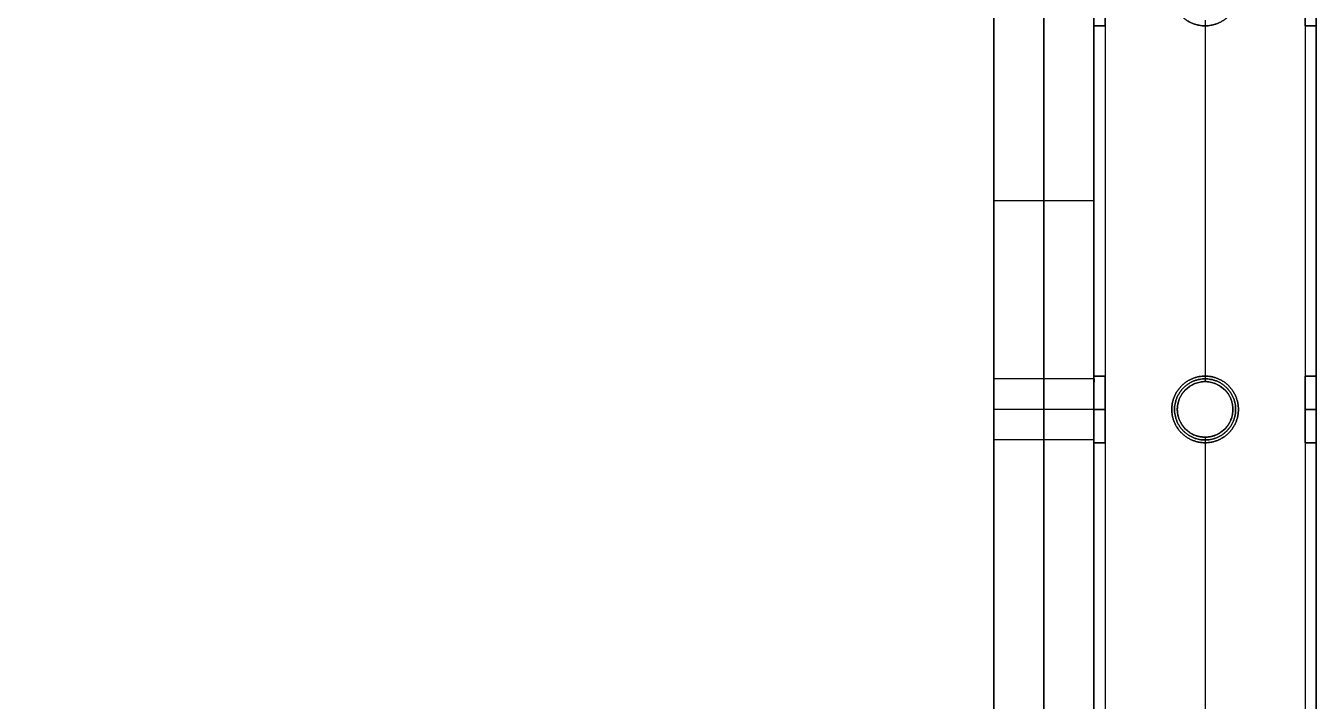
# Model space of a CAD drawing. Header units: millimetres. Extents: x -6529 to 809, y -8611 to 207.
# Drawn here: x 576.8 to 809, y -7893 to -7771.5 of the extents above; entities that cross this region are included whole.
import ezdxf

# ---------------------------------------------------------------- set-up
doc = ezdxf.new("R2010")
doc.units = ezdxf.units.MM
doc.header["$MEASUREMENT"] = 0
doc.layers.add('platen', color=7, linetype='Continuous', true_color=0x007f00)
doc.layers.add('staal', color=5, linetype='Continuous', true_color=0x0000ff)

# ---------------------------------------------------------------- blocks, each defined once
blk = doc.blocks.new('plaat base')
at = {"layer": 'platen'}
for p, q in [((545.5, 43.5), (545.5, 43.5, 18)), ((540, 38), (540, 38, 18)), ((551, 38), (551, 38, 18)), ((545.5, 32.5), (545.5, 32.5, 18)), ((1296, -482), (1296, -482, 18)), ((1290.5, -487.5), (1290.5, -487.5, 18)), ((1301.5, -487.5), (1301.5, -487.5, 18)), ((1296, -493), (1296, -493, 18)), ((58, -600), (1258, -600)), ((58, -600, 18), (1258, -600, 18))]:
    blk.add_line(p, q, dxfattribs=at)
for points in [[(658, 58), (508, 58), (358, 58)], [(658, 58, 18), (508, 58, 18), (358, 58, 18)], [(658, 58, 9), (508, 58, 9), (358, 58, 9)], [(508, 58), (508, 58, 9), (508, 58, 18)], [(1316, -600), (1316, -450), (1316, -300)], [(1316, -600, 18), (1316, -450, 18), (1316, -300, 18)], [(1316, -600, 9), (1316, -450, 9), (1316, -300, 9)], [(1316, -450), (1316, -450, 9), (1316, -450, 18)], [(358, -1200), (508, -1200), (658, -1200)], [(358, -1200, 18), (508, -1200, 18), (658, -1200, 18)], [(358, -1200, 9), (508, -1200, 9), (658, -1200, 9)], [(508, -1200), (508, -1200, 9), (508, -1200, 18)]]:
    blk.add_open_spline(points, degree=2, dxfattribs=at)
for points in [[(545.5, 43.5), (551, 43.5), (551, 38), (551, 32.5), (545.5, 32.5), (540, 32.5), (540, 38), (540, 43.5), (545.5, 43.5)], [(545.5, 43.5, 18), (551, 43.5, 18), (551, 38, 18), (551, 32.5, 18), (545.5, 32.5, 18), (540, 32.5, 18), (540, 38, 18), (540, 43.5, 18), (545.5, 43.5, 18)], [(1290.5, -487.5), (1290.5, -482), (1296, -482), (1301.5, -482), (1301.5, -487.5), (1301.5, -493), (1296, -493), (1290.5, -493), (1290.5, -487.5)], [(1290.5, -487.5, 18), (1290.5, -482, 18), (1296, -482, 18), (1301.5, -482, 18), (1301.5, -487.5, 18), (1301.5, -493, 18), (1296, -493, 18), (1290.5, -493, 18), (1290.5, -487.5, 18)]]:
    blk.add_rational_spline(points, [1, 0.707106781187, 1, 0.707106781187, 1, 0.707106781187, 1, 0.707106781187, 1], degree=2, knots=[-31.415927, -31.415927, -31.415927, -23.561945, -23.561945, -15.707963, -15.707963, -7.853982, -7.853982, 0, 0, 0], dxfattribs=at)
blk = doc.blocks.new('plaat laag')
at = {"layer": 'platen'}
for p, q in [((-2.53, -765, 638), (15.47, -765.06, 638)), ((-2.55, -770.5, 643.5), (15.45, -770.56, 643.5)), ((-2.55, -770.5, 632.5), (15.45, -770.56, 632.5)), ((-2.57, -776, 638), (15.43, -776.06, 638))]:
    blk.add_line(p, q, dxfattribs=at)
for points in [[(-0.19, -58, 300), (-2.18, -658, 300), (-4.16, -1257.99, 300)], [(17.81, -58.06, 300), (15.82, -658.06, 300), (13.84, -1258.05, 300)], [(-2.18, -658, 658), (-2.67, -808, 658), (-3.17, -957.99, 658)], [(-3.17, -957.99), (-2.67, -808), (-2.18, -658)], [(6.82, -658.03, 658), (6.33, -808.03, 658), (5.83, -958.02, 658)], [(5.83, -958.02), (6.33, -808.03), (6.82, -658.03)], [(15.82, -658.06, 658), (15.33, -808.06, 658), (14.83, -958.05, 658)], [(14.83, -958.05), (15.33, -808.06), (15.82, -658.06)], [(-2.67, -808, 658), (6.33, -808.03, 658), (15.33, -808.06, 658)], [(-2.67, -808), (6.33, -808.03), (15.33, -808.06)]]:
    blk.add_open_spline(points, degree=2, dxfattribs=at)
for points in [[(-2.55, -770.5, 643.5), (-2.53, -765, 643.5), (-2.53, -765, 638), (-2.53, -765, 632.5), (-2.55, -770.5, 632.5), (-2.57, -776, 632.5), (-2.57, -776, 638), (-2.57, -776, 643.5), (-2.55, -770.5, 643.5)], [(15.45, -770.56, 643.5), (15.47, -765.06, 643.5), (15.47, -765.06, 638), (15.47, -765.06, 632.5), (15.45, -770.56, 632.5), (15.43, -776.06, 632.5), (15.43, -776.06, 638), (15.43, -776.06, 643.5), (15.45, -770.56, 643.5)]]:
    blk.add_rational_spline(points, [1, 0.707106781187, 1, 0.707106781187, 1, 0.707106781187, 1, 0.707106781187, 1], degree=2, knots=[-31.415927, -31.415927, -31.415927, -23.561945, -23.561945, -15.707963, -15.707963, -7.853982, -7.853982, 0, 0, 0], dxfattribs=at)
blk = doc.blocks.new('top plaat')
at = {"layer": 'platen'}
for p, q in [((1296, -500), (1296, -500, 18)), ((1290.5, -505.5), (1290.5, -505.5, 18)), ((1301.5, -505.5), (1301.5, -505.5, 18)), ((1296, -511), (1296, -511, 18))]:
    blk.add_line(p, q, dxfattribs=at)
for points in [[(1316, -1236), (1316, -927), (1316, -618), (1316, -309), (1316, 0)], [(1316, -1236, 18), (1316, -927, 18), (1316, -618, 18), (1316, -309, 18), (1316, 0, 18)], [(1316, -1236, 9), (1316, -927, 9), (1316, -618, 9), (1316, -309, 9), (1316, 0, 9)]]:
    blk.add_open_spline(points, degree=2, knots=[7292.2246, 7292.2246, 7292.2246, 7911.517745, 7911.517745, 8530.810891, 8530.810891, 8530.810891], dxfattribs=at)
for points, knots in [([(1290.5, -505.5), (1290.5, -500), (1296, -500), (1301.5, -500), (1301.5, -505.5), (1301.5, -511), (1296, -511), (1290.5, -511), (1290.5, -505.5)], [-31.415927, -31.415927, -31.415927, -23.561945, -23.561945, -15.707963, -15.707963, -7.853982, -7.853982, 0, 0, 0]), ([(1290.5, -505.5, 18), (1290.5, -500, 18), (1296, -500, 18), (1301.5, -500, 18), (1301.5, -505.5, 18), (1301.5, -511, 18), (1296, -511, 18), (1290.5, -511, 18), (1290.5, -505.5, 18)], [-31.415927, -31.415927, -31.415927, -23.561945, -23.561945, -15.707963, -15.707963, -7.853982, -7.853982, 0, 0, 0]), ([(1290.5, -505.5, 9), (1290.5, -511, 9), (1296, -511, 9), (1301.5, -511, 9), (1301.5, -505.5, 9), (1301.5, -500, 9), (1296, -500, 9), (1290.5, -500, 9), (1290.5, -505.5, 9)], [0, 0, 0, 7.853982, 7.853982, 15.707963, 15.707963, 23.561945, 23.561945, 31.415927, 31.415927, 31.415927])]:
    blk.add_rational_spline(points, [1, 0.707106781187, 1, 0.707106781187, 1, 0.707106781187, 1, 0.707106781187, 1], degree=2, knots=knots, dxfattribs=at)

msp = doc.modelspace()

# ---------------------------------------------------------------- linework, layer by layer
at = {"layer": 'staal'}
for p, q in [((769.03, -7771.5, 20), (771.03, -7771.5, 20)), ((771.03, -7771.5, 696), (769.03, -7771.5, 696)), ((789.03, -7771.5, 714), (789.03, -7771.5, 716)), ((789.03, -7771.5, 676), (789.03, -7771.5, 678)), ((809.03, -7771.5, 1972), (807.03, -7771.5, 1972)), ((807.03, -7771.5, 20), (809.03, -7771.5, 20)), ((809.03, -7771.5, 696), (807.03, -7771.5, 696)), ((771.03, -7834.5, 1972), (769.03, -7834.5, 1972)), ((769.03, -7834.5, 20), (771.03, -7834.5, 20)), ((771.03, -7834.5, 696), (769.03, -7834.5, 696)), ((789.03, -7834.5, 1990), (789.03, -7834.5, 1992)), ((789.03, -7834.5, 1952), (789.03, -7834.5, 1954)), ((789.03, -7834.5, 714), (789.03, -7834.5, 716)), ((789.03, -7834.5, 676), (789.03, -7834.5, 678)), ((789.03, -7835.5, 38), (789.03, -7835.5, 40)), ((789.03, -7835.5), (789.03, -7835.5, 2)), ((809.03, -7834.5, 1972), (807.03, -7834.5, 1972)), ((807.03, -7834.5, 20), (809.03, -7834.5, 20)), ((809.03, -7834.5, 696), (807.03, -7834.5, 696)), ((771.03, -7840.5, 1966), (769.03, -7840.5, 1966)), ((771.03, -7840.5, 1978), (769.03, -7840.5, 1978)), ((769.03, -7840.5, 14), (771.03, -7840.5, 14)), ((769.03, -7840.5, 26), (771.03, -7840.5, 26)), ((771.03, -7840.5, 690), (769.03, -7840.5, 690)), ((771.03, -7840.5, 702), (769.03, -7840.5, 702)), ((783.03, -7840.5, 1990), (783.03, -7840.5, 1992)), ((783.03, -7840.5, 1952), (783.03, -7840.5, 1954)), ((783.03, -7840.5, 714), (783.03, -7840.5, 716)), ((783.03, -7840.5, 676), (783.03, -7840.5, 678)), ((784.03, -7840.5), (784.03, -7840.5, 2)), ((784.03, -7840.5, 38), (784.03, -7840.5, 40)), ((794.03, -7840.5, 38), (794.03, -7840.5, 40)), ((794.03, -7840.5), (794.03, -7840.5, 2)), ((795.03, -7840.5, 1990), (795.03, -7840.5, 1992)), ((795.03, -7840.5, 1952), (795.03, -7840.5, 1954)), ((795.03, -7840.5, 714), (795.03, -7840.5, 716)), ((795.03, -7840.5, 676), (795.03, -7840.5, 678)), ((809.03, -7840.5, 1966), (807.03, -7840.5, 1966)), ((809.03, -7840.5, 1978), (807.03, -7840.5, 1978)), ((807.03, -7840.5, 14), (809.03, -7840.5, 14)), ((807.03, -7840.5, 26), (809.03, -7840.5, 26)), ((809.03, -7840.5, 690), (807.03, -7840.5, 690)), ((809.03, -7840.5, 702), (807.03, -7840.5, 702)), ((771.03, -7846.5, 1972), (769.03, -7846.5, 1972)), ((769.03, -7846.5, 20), (771.03, -7846.5, 20)), ((771.03, -7846.5, 696), (769.03, -7846.5, 696)), ((789.03, -7845.5, 38), (789.03, -7845.5, 40)), ((789.03, -7845.5), (789.03, -7845.5, 2)), ((789.03, -7846.5, 1990), (789.03, -7846.5, 1992)), ((789.03, -7846.5, 1952), (789.03, -7846.5, 1954)), ((789.03, -7846.5, 714), (789.03, -7846.5, 716)), ((789.03, -7846.5, 676), (789.03, -7846.5, 678)), ((809.03, -7846.5, 1972), (807.03, -7846.5, 1972)), ((807.03, -7846.5, 20), (809.03, -7846.5, 20)), ((809.03, -7846.5, 696), (807.03, -7846.5, 696))]:
    msp.add_line(p, q, dxfattribs=at)
for points in [[(-506.97, -7295), (809.03, -7295), (809.03, -8611), (-506.97, -8611)], [(-466.97, -7335), (769.03, -7335), (769.03, -8571), (-466.97, -8571)]]:
    msp.add_lwpolyline(points, close=True, dxfattribs=at)
for centre in [(789.03, -7840.5), (789.03, -7840.5, 39), (789.03, -7840.5, 1)]:
    msp.add_circle(centre, 5, dxfattribs=at)
for points in [[(807.03, -7297, 1990), (807.03, -7953, 1990), (807.03, -8609, 1990)], [(807.03, -7297, 1954), (807.03, -7953, 1954), (807.03, -8609, 1954)], [(807.03, -7297, 38), (807.03, -7953, 38), (807.03, -8609, 38)], [(807.03, -7297, 2), (807.03, -7953, 2), (807.03, -8609, 2)], [(807.03, -7297, 714), (807.03, -7953, 714), (807.03, -8609, 714)], [(807.03, -7297, 678), (807.03, -7953, 678), (807.03, -8609, 678)], [(809.03, -7295, 1952), (809.03, -7953, 1952), (809.03, -8611, 1952)], [(809.03, -7295, 1992), (809.03, -7953, 1992), (809.03, -8611, 1992)], [(809.03, -7295), (809.03, -7953), (809.03, -8611)], [(809.03, -7295, 40), (809.03, -7953, 40), (809.03, -8611, 40)], [(809.03, -7295, 676), (809.03, -7953, 676), (809.03, -8611, 676)], [(809.03, -7295, 716), (809.03, -7953, 716), (809.03, -8611, 716)], [(771.03, -7333, 1990), (771.03, -7953, 1990), (771.03, -8573, 1990)], [(771.03, -7333, 1954), (771.03, -7953, 1954), (771.03, -8573, 1954)], [(771.03, -7333, 38), (771.03, -7953, 38), (771.03, -8573, 38)], [(771.03, -7333, 2), (771.03, -7953, 2), (771.03, -8573, 2)], [(771.03, -7333, 714), (771.03, -7953, 714), (771.03, -8573, 714)], [(771.03, -7333, 678), (771.03, -7953, 678), (771.03, -8573, 678)], [(769.03, -7335, 1952), (769.03, -7953, 1952), (769.03, -8571, 1952)], [(769.03, -7335, 1992), (769.03, -7953, 1992), (769.03, -8571, 1992)], [(769.03, -7335), (769.03, -7953), (769.03, -8571)], [(769.03, -7335, 40), (769.03, -7953, 40), (769.03, -8571, 40)], [(769.03, -7335, 676), (769.03, -7953, 676), (769.03, -8571, 676)], [(769.03, -7335, 716), (769.03, -7953, 716), (769.03, -8571, 716)], [(789.03, -7770.5, 40), (789.03, -7803, 40), (789.03, -7835.5, 40)], [(789.03, -7770.5, 38), (789.03, -7803, 38), (789.03, -7835.5, 38)], [(789.03, -7770.5, 2), (789.03, -7803, 2), (789.03, -7835.5, 2)], [(789.03, -7770.5), (789.03, -7803), (789.03, -7835.5)], [(769.03, -7771.5, 1972), (769.03, -7803, 1972), (769.03, -7834.5, 1972)], [(769.03, -7771.5, 20), (769.03, -7803, 20), (769.03, -7834.5, 20)], [(769.03, -7771.5, 696), (769.03, -7803, 696), (769.03, -7834.5, 696)], [(771.03, -7771.5, 1972), (771.03, -7803, 1972), (771.03, -7834.5, 1972)], [(771.03, -7771.5, 20), (771.03, -7803, 20), (771.03, -7834.5, 20)], [(771.03, -7771.5, 696), (771.03, -7803, 696), (771.03, -7834.5, 696)], [(789.03, -7771.5, 1992), (789.03, -7803, 1992), (789.03, -7834.5, 1992)], [(789.03, -7771.5, 1990), (789.03, -7803, 1990), (789.03, -7834.5, 1990)], [(789.03, -7771.5, 1954), (789.03, -7803, 1954), (789.03, -7834.5, 1954)], [(789.03, -7771.5, 1952), (789.03, -7803, 1952), (789.03, -7834.5, 1952)], [(789.03, -7771.5, 716), (789.03, -7803, 716), (789.03, -7834.5, 716)], [(789.03, -7771.5, 714), (789.03, -7803, 714), (789.03, -7834.5, 714)], [(789.03, -7771.5, 678), (789.03, -7803, 678), (789.03, -7834.5, 678)], [(789.03, -7771.5, 676), (789.03, -7803, 676), (789.03, -7834.5, 676)], [(807.03, -7771.5, 1972), (807.03, -7803, 1972), (807.03, -7834.5, 1972)], [(807.03, -7771.5, 20), (807.03, -7803, 20), (807.03, -7834.5, 20)], [(807.03, -7771.5, 696), (807.03, -7803, 696), (807.03, -7834.5, 696)], [(809.03, -7771.5, 1972), (809.03, -7803, 1972), (809.03, -7834.5, 1972)], [(809.03, -7771.5, 20), (809.03, -7803, 20), (809.03, -7834.5, 20)], [(809.03, -7771.5, 696), (809.03, -7803, 696), (809.03, -7834.5, 696)], [(769.03, -7846.5, 1972), (769.03, -7878, 1972), (769.03, -7909.5, 1972)], [(769.03, -7846.5, 20), (769.03, -7878, 20), (769.03, -7909.5, 20)], [(769.03, -7846.5, 696), (769.03, -7878, 696), (769.03, -7909.5, 696)], [(771.03, -7846.5, 1972), (771.03, -7878, 1972), (771.03, -7909.5, 1972)], [(771.03, -7846.5, 20), (771.03, -7878, 20), (771.03, -7909.5, 20)], [(771.03, -7846.5, 696), (771.03, -7878, 696), (771.03, -7909.5, 696)], [(789.03, -7845.5, 40), (789.03, -7878, 40), (789.03, -7910.5, 40)], [(789.03, -7845.5, 38), (789.03, -7878, 38), (789.03, -7910.5, 38)], [(789.03, -7845.5, 2), (789.03, -7878, 2), (789.03, -7910.5, 2)], [(789.03, -7845.5), (789.03, -7878), (789.03, -7910.5)], [(789.03, -7846.5, 1992), (789.03, -7878, 1992), (789.03, -7909.5, 1992)], [(789.03, -7846.5, 1990), (789.03, -7878, 1990), (789.03, -7909.5, 1990)], [(789.03, -7846.5, 1954), (789.03, -7878, 1954), (789.03, -7909.5, 1954)], [(789.03, -7846.5, 1952), (789.03, -7878, 1952), (789.03, -7909.5, 1952)], [(789.03, -7846.5, 716), (789.03, -7878, 716), (789.03, -7909.5, 716)], [(789.03, -7846.5, 714), (789.03, -7878, 714), (789.03, -7909.5, 714)], [(789.03, -7846.5, 678), (789.03, -7878, 678), (789.03, -7909.5, 678)], [(789.03, -7846.5, 676), (789.03, -7878, 676), (789.03, -7909.5, 676)], [(807.03, -7846.5, 1972), (807.03, -7878, 1972), (807.03, -7909.5, 1972)], [(807.03, -7846.5, 20), (807.03, -7878, 20), (807.03, -7909.5, 20)], [(807.03, -7846.5, 696), (807.03, -7878, 696), (807.03, -7909.5, 696)], [(809.03, -7846.5, 1972), (809.03, -7878, 1972), (809.03, -7909.5, 1972)], [(809.03, -7846.5, 20), (809.03, -7878, 20), (809.03, -7909.5, 20)], [(809.03, -7846.5, 696), (809.03, -7878, 696), (809.03, -7909.5, 696)]]:
    msp.add_open_spline(points, degree=2, dxfattribs=at)
for points, knots in [([(769.03, -7765.5, 690), (769.03, -7771.5, 690), (769.03, -7771.5, 696), (769.03, -7771.5, 702), (769.03, -7765.5, 702), (769.03, -7759.5, 702), (769.03, -7759.5, 696), (769.03, -7759.5, 690), (769.03, -7765.5, 690)], [-31.415927, -31.415927, -31.415927, -23.561945, -23.561945, -15.707963, -15.707963, -7.853982, -7.853982, 0, 0, 0]), ([(771.03, -7765.5, 690), (771.03, -7759.5, 690), (771.03, -7759.5, 696), (771.03, -7759.5, 702), (771.03, -7765.5, 702), (771.03, -7771.5, 702), (771.03, -7771.5, 696), (771.03, -7771.5, 690), (771.03, -7765.5, 690)], [0, 0, 0, 7.853982, 7.853982, 15.707963, 15.707963, 23.561945, 23.561945, 31.415927, 31.415927, 31.415927]), ([(783.03, -7765.5, 716), (783.03, -7771.5, 716), (789.03, -7771.5, 716), (795.03, -7771.5, 716), (795.03, -7765.5, 716), (795.03, -7759.5, 716), (789.03, -7759.5, 716), (783.03, -7759.5, 716), (783.03, -7765.5, 716)], [-31.415927, -31.415927, -31.415927, -23.561945, -23.561945, -15.707963, -15.707963, -7.853982, -7.853982, 0, 0, 0]), ([(783.03, -7765.5, 714), (783.03, -7759.5, 714), (789.03, -7759.5, 714), (795.03, -7759.5, 714), (795.03, -7765.5, 714), (795.03, -7771.5, 714), (789.03, -7771.5, 714), (783.03, -7771.5, 714), (783.03, -7765.5, 714)], [0, 0, 0, 7.853982, 7.853982, 15.707963, 15.707963, 23.561945, 23.561945, 31.415927, 31.415927, 31.415927]), ([(783.03, -7765.5, 678), (783.03, -7771.5, 678), (789.03, -7771.5, 678), (795.03, -7771.5, 678), (795.03, -7765.5, 678), (795.03, -7759.5, 678), (789.03, -7759.5, 678), (783.03, -7759.5, 678), (783.03, -7765.5, 678)], [-31.415927, -31.415927, -31.415927, -23.561945, -23.561945, -15.707963, -15.707963, -7.853982, -7.853982, 0, 0, 0]), ([(783.03, -7765.5, 676), (783.03, -7759.5, 676), (789.03, -7759.5, 676), (795.03, -7759.5, 676), (795.03, -7765.5, 676), (795.03, -7771.5, 676), (789.03, -7771.5, 676), (783.03, -7771.5, 676), (783.03, -7765.5, 676)], [0, 0, 0, 7.853982, 7.853982, 15.707963, 15.707963, 23.561945, 23.561945, 31.415927, 31.415927, 31.415927]), ([(807.03, -7765.5, 690), (807.03, -7771.5, 690), (807.03, -7771.5, 696), (807.03, -7771.5, 702), (807.03, -7765.5, 702), (807.03, -7759.5, 702), (807.03, -7759.5, 696), (807.03, -7759.5, 690), (807.03, -7765.5, 690)], [-31.415927, -31.415927, -31.415927, -23.561945, -23.561945, -15.707963, -15.707963, -7.853982, -7.853982, 0, 0, 0]), ([(809.03, -7765.5, 1966), (809.03, -7759.5, 1966), (809.03, -7759.5, 1972), (809.03, -7759.5, 1978), (809.03, -7765.5, 1978), (809.03, -7771.5, 1978), (809.03, -7771.5, 1972), (809.03, -7771.5, 1966), (809.03, -7765.5, 1966)], [0, 0, 0, 7.853982, 7.853982, 15.707963, 15.707963, 23.561945, 23.561945, 31.415927, 31.415927, 31.415927]), ([(809.03, -7765.5, 690), (809.03, -7759.5, 690), (809.03, -7759.5, 696), (809.03, -7759.5, 702), (809.03, -7765.5, 702), (809.03, -7771.5, 702), (809.03, -7771.5, 696), (809.03, -7771.5, 690), (809.03, -7765.5, 690)], [0, 0, 0, 7.853982, 7.853982, 15.707963, 15.707963, 23.561945, 23.561945, 31.415927, 31.415927, 31.415927]), ([(769.03, -7840.5, 1966), (769.03, -7846.5, 1966), (769.03, -7846.5, 1972), (769.03, -7846.5, 1978), (769.03, -7840.5, 1978), (769.03, -7834.5, 1978), (769.03, -7834.5, 1972), (769.03, -7834.5, 1966), (769.03, -7840.5, 1966)], [-31.415927, -31.415927, -31.415927, -23.561945, -23.561945, -15.707963, -15.707963, -7.853982, -7.853982, 0, 0, 0]), ([(769.03, -7840.5, 14), (769.03, -7846.5, 14), (769.03, -7846.5, 20), (769.03, -7846.5, 26), (769.03, -7840.5, 26), (769.03, -7834.5, 26), (769.03, -7834.5, 20), (769.03, -7834.5, 14), (769.03, -7840.5, 14)], [-31.415927, -31.415927, -31.415927, -23.561945, -23.561945, -15.707963, -15.707963, -7.853982, -7.853982, 0, 0, 0]), ([(769.03, -7840.5, 690), (769.03, -7846.5, 690), (769.03, -7846.5, 696), (769.03, -7846.5, 702), (769.03, -7840.5, 702), (769.03, -7834.5, 702), (769.03, -7834.5, 696), (769.03, -7834.5, 690), (769.03, -7840.5, 690)], [-31.415927, -31.415927, -31.415927, -23.561945, -23.561945, -15.707963, -15.707963, -7.853982, -7.853982, 0, 0, 0]), ([(771.03, -7840.5, 1966), (771.03, -7834.5, 1966), (771.03, -7834.5, 1972), (771.03, -7834.5, 1978), (771.03, -7840.5, 1978), (771.03, -7846.5, 1978), (771.03, -7846.5, 1972), (771.03, -7846.5, 1966), (771.03, -7840.5, 1966)], [0, 0, 0, 7.853982, 7.853982, 15.707963, 15.707963, 23.561945, 23.561945, 31.415927, 31.415927, 31.415927]), ([(771.03, -7840.5, 14), (771.03, -7834.5, 14), (771.03, -7834.5, 20), (771.03, -7834.5, 26), (771.03, -7840.5, 26), (771.03, -7846.5, 26), (771.03, -7846.5, 20), (771.03, -7846.5, 14), (771.03, -7840.5, 14)], [0, 0, 0, 7.853982, 7.853982, 15.707963, 15.707963, 23.561945, 23.561945, 31.415927, 31.415927, 31.415927]), ([(771.03, -7840.5, 690), (771.03, -7834.5, 690), (771.03, -7834.5, 696), (771.03, -7834.5, 702), (771.03, -7840.5, 702), (771.03, -7846.5, 702), (771.03, -7846.5, 696), (771.03, -7846.5, 690), (771.03, -7840.5, 690)], [0, 0, 0, 7.853982, 7.853982, 15.707963, 15.707963, 23.561945, 23.561945, 31.415927, 31.415927, 31.415927]), ([(783.03, -7840.5, 1992), (783.03, -7846.5, 1992), (789.03, -7846.5, 1992), (795.03, -7846.5, 1992), (795.03, -7840.5, 1992), (795.03, -7834.5, 1992), (789.03, -7834.5, 1992), (783.03, -7834.5, 1992), (783.03, -7840.5, 1992)], [-31.415927, -31.415927, -31.415927, -23.561945, -23.561945, -15.707963, -15.707963, -7.853982, -7.853982, 0, 0, 0]), ([(783.03, -7840.5, 1990), (783.03, -7834.5, 1990), (789.03, -7834.5, 1990), (795.03, -7834.5, 1990), (795.03, -7840.5, 1990), (795.03, -7846.5, 1990), (789.03, -7846.5, 1990), (783.03, -7846.5, 1990), (783.03, -7840.5, 1990)], [0, 0, 0, 7.853982, 7.853982, 15.707963, 15.707963, 23.561945, 23.561945, 31.415927, 31.415927, 31.415927]), ([(783.03, -7840.5, 1954), (783.03, -7846.5, 1954), (789.03, -7846.5, 1954), (795.03, -7846.5, 1954), (795.03, -7840.5, 1954), (795.03, -7834.5, 1954), (789.03, -7834.5, 1954), (783.03, -7834.5, 1954), (783.03, -7840.5, 1954)], [-31.415927, -31.415927, -31.415927, -23.561945, -23.561945, -15.707963, -15.707963, -7.853982, -7.853982, 0, 0, 0]), ([(783.03, -7840.5, 1952), (783.03, -7834.5, 1952), (789.03, -7834.5, 1952), (795.03, -7834.5, 1952), (795.03, -7840.5, 1952), (795.03, -7846.5, 1952), (789.03, -7846.5, 1952), (783.03, -7846.5, 1952), (783.03, -7840.5, 1952)], [0, 0, 0, 7.853982, 7.853982, 15.707963, 15.707963, 23.561945, 23.561945, 31.415927, 31.415927, 31.415927]), ([(783.03, -7840.5, 716), (783.03, -7846.5, 716), (789.03, -7846.5, 716), (795.03, -7846.5, 716), (795.03, -7840.5, 716), (795.03, -7834.5, 716), (789.03, -7834.5, 716), (783.03, -7834.5, 716), (783.03, -7840.5, 716)], [-31.415927, -31.415927, -31.415927, -23.561945, -23.561945, -15.707963, -15.707963, -7.853982, -7.853982, 0, 0, 0]), ([(783.03, -7840.5, 714), (783.03, -7834.5, 714), (789.03, -7834.5, 714), (795.03, -7834.5, 714), (795.03, -7840.5, 714), (795.03, -7846.5, 714), (789.03, -7846.5, 714), (783.03, -7846.5, 714), (783.03, -7840.5, 714)], [0, 0, 0, 7.853982, 7.853982, 15.707963, 15.707963, 23.561945, 23.561945, 31.415927, 31.415927, 31.415927]), ([(783.03, -7840.5, 678), (783.03, -7846.5, 678), (789.03, -7846.5, 678), (795.03, -7846.5, 678), (795.03, -7840.5, 678), (795.03, -7834.5, 678), (789.03, -7834.5, 678), (783.03, -7834.5, 678), (783.03, -7840.5, 678)], [-31.415927, -31.415927, -31.415927, -23.561945, -23.561945, -15.707963, -15.707963, -7.853982, -7.853982, 0, 0, 0]), ([(783.03, -7840.5, 676), (783.03, -7834.5, 676), (789.03, -7834.5, 676), (795.03, -7834.5, 676), (795.03, -7840.5, 676), (795.03, -7846.5, 676), (789.03, -7846.5, 676), (783.03, -7846.5, 676), (783.03, -7840.5, 676)], [0, 0, 0, 7.853982, 7.853982, 15.707963, 15.707963, 23.561945, 23.561945, 31.415927, 31.415927, 31.415927]), ([(784.03, -7840.5, 40), (784.03, -7845.5, 40), (789.03, -7845.5, 40), (794.03, -7845.5, 40), (794.03, -7840.5, 40), (794.03, -7835.5, 40), (789.03, -7835.5, 40), (784.03, -7835.5, 40), (784.03, -7840.5, 40)], [-31.415927, -31.415927, -31.415927, -23.561945, -23.561945, -15.707963, -15.707963, -7.853982, -7.853982, 0, 0, 0]), ([(784.03, -7840.5, 38), (784.03, -7835.5, 38), (789.03, -7835.5, 38), (794.03, -7835.5, 38), (794.03, -7840.5, 38), (794.03, -7845.5, 38), (789.03, -7845.5, 38), (784.03, -7845.5, 38), (784.03, -7840.5, 38)], [0, 0, 0, 7.853982, 7.853982, 15.707963, 15.707963, 23.561945, 23.561945, 31.415927, 31.415927, 31.415927]), ([(784.03, -7840.5, 2), (784.03, -7845.5, 2), (789.03, -7845.5, 2), (794.03, -7845.5, 2), (794.03, -7840.5, 2), (794.03, -7835.5, 2), (789.03, -7835.5, 2), (784.03, -7835.5, 2), (784.03, -7840.5, 2)], [-31.415927, -31.415927, -31.415927, -23.561945, -23.561945, -15.707963, -15.707963, -7.853982, -7.853982, 0, 0, 0]), ([(807.03, -7840.5, 1966), (807.03, -7846.5, 1966), (807.03, -7846.5, 1972), (807.03, -7846.5, 1978), (807.03, -7840.5, 1978), (807.03, -7834.5, 1978), (807.03, -7834.5, 1972), (807.03, -7834.5, 1966), (807.03, -7840.5, 1966)], [-31.415927, -31.415927, -31.415927, -23.561945, -23.561945, -15.707963, -15.707963, -7.853982, -7.853982, 0, 0, 0]), ([(807.03, -7840.5, 14), (807.03, -7846.5, 14), (807.03, -7846.5, 20), (807.03, -7846.5, 26), (807.03, -7840.5, 26), (807.03, -7834.5, 26), (807.03, -7834.5, 20), (807.03, -7834.5, 14), (807.03, -7840.5, 14)], [-31.415927, -31.415927, -31.415927, -23.561945, -23.561945, -15.707963, -15.707963, -7.853982, -7.853982, 0, 0, 0]), ([(807.03, -7840.5, 690), (807.03, -7846.5, 690), (807.03, -7846.5, 696), (807.03, -7846.5, 702), (807.03, -7840.5, 702), (807.03, -7834.5, 702), (807.03, -7834.5, 696), (807.03, -7834.5, 690), (807.03, -7840.5, 690)], [-31.415927, -31.415927, -31.415927, -23.561945, -23.561945, -15.707963, -15.707963, -7.853982, -7.853982, 0, 0, 0]), ([(809.03, -7840.5, 1966), (809.03, -7834.5, 1966), (809.03, -7834.5, 1972), (809.03, -7834.5, 1978), (809.03, -7840.5, 1978), (809.03, -7846.5, 1978), (809.03, -7846.5, 1972), (809.03, -7846.5, 1966), (809.03, -7840.5, 1966)], [0, 0, 0, 7.853982, 7.853982, 15.707963, 15.707963, 23.561945, 23.561945, 31.415927, 31.415927, 31.415927]), ([(809.03, -7840.5, 14), (809.03, -7834.5, 14), (809.03, -7834.5, 20), (809.03, -7834.5, 26), (809.03, -7840.5, 26), (809.03, -7846.5, 26), (809.03, -7846.5, 20), (809.03, -7846.5, 14), (809.03, -7840.5, 14)], [0, 0, 0, 7.853982, 7.853982, 15.707963, 15.707963, 23.561945, 23.561945, 31.415927, 31.415927, 31.415927]), ([(809.03, -7840.5, 690), (809.03, -7834.5, 690), (809.03, -7834.5, 696), (809.03, -7834.5, 702), (809.03, -7840.5, 702), (809.03, -7846.5, 702), (809.03, -7846.5, 696), (809.03, -7846.5, 690), (809.03, -7840.5, 690)], [0, 0, 0, 7.853982, 7.853982, 15.707963, 15.707963, 23.561945, 23.561945, 31.415927, 31.415927, 31.415927])]:
    msp.add_rational_spline(points, [1, 0.707106781187, 1, 0.707106781187, 1, 0.707106781187, 1, 0.707106781187, 1], degree=2, knots=knots, dxfattribs=at)

# ---------------------------------------------------------------- block references
at = {"layer": 'platen', "rotation": 180.1894193054993}
msp.add_blockref('plaat laag', (769.03, -8611, 58), dxfattribs=at)
at = {"layer": 'platen'}
for name, p in [('top plaat', (-506.97, -7335, 1992)), ('plaat base', (-506.97, -7353, 40))]:
    msp.add_blockref(name, p, dxfattribs=at)
at = {"layer": 'platen', "extrusion": (-1, 4.54671e-15, 0)}
msp.add_blockref('plaat base', (7295, 1934, -769.03), dxfattribs=at)

doc.saveas('drawing.dxf')
